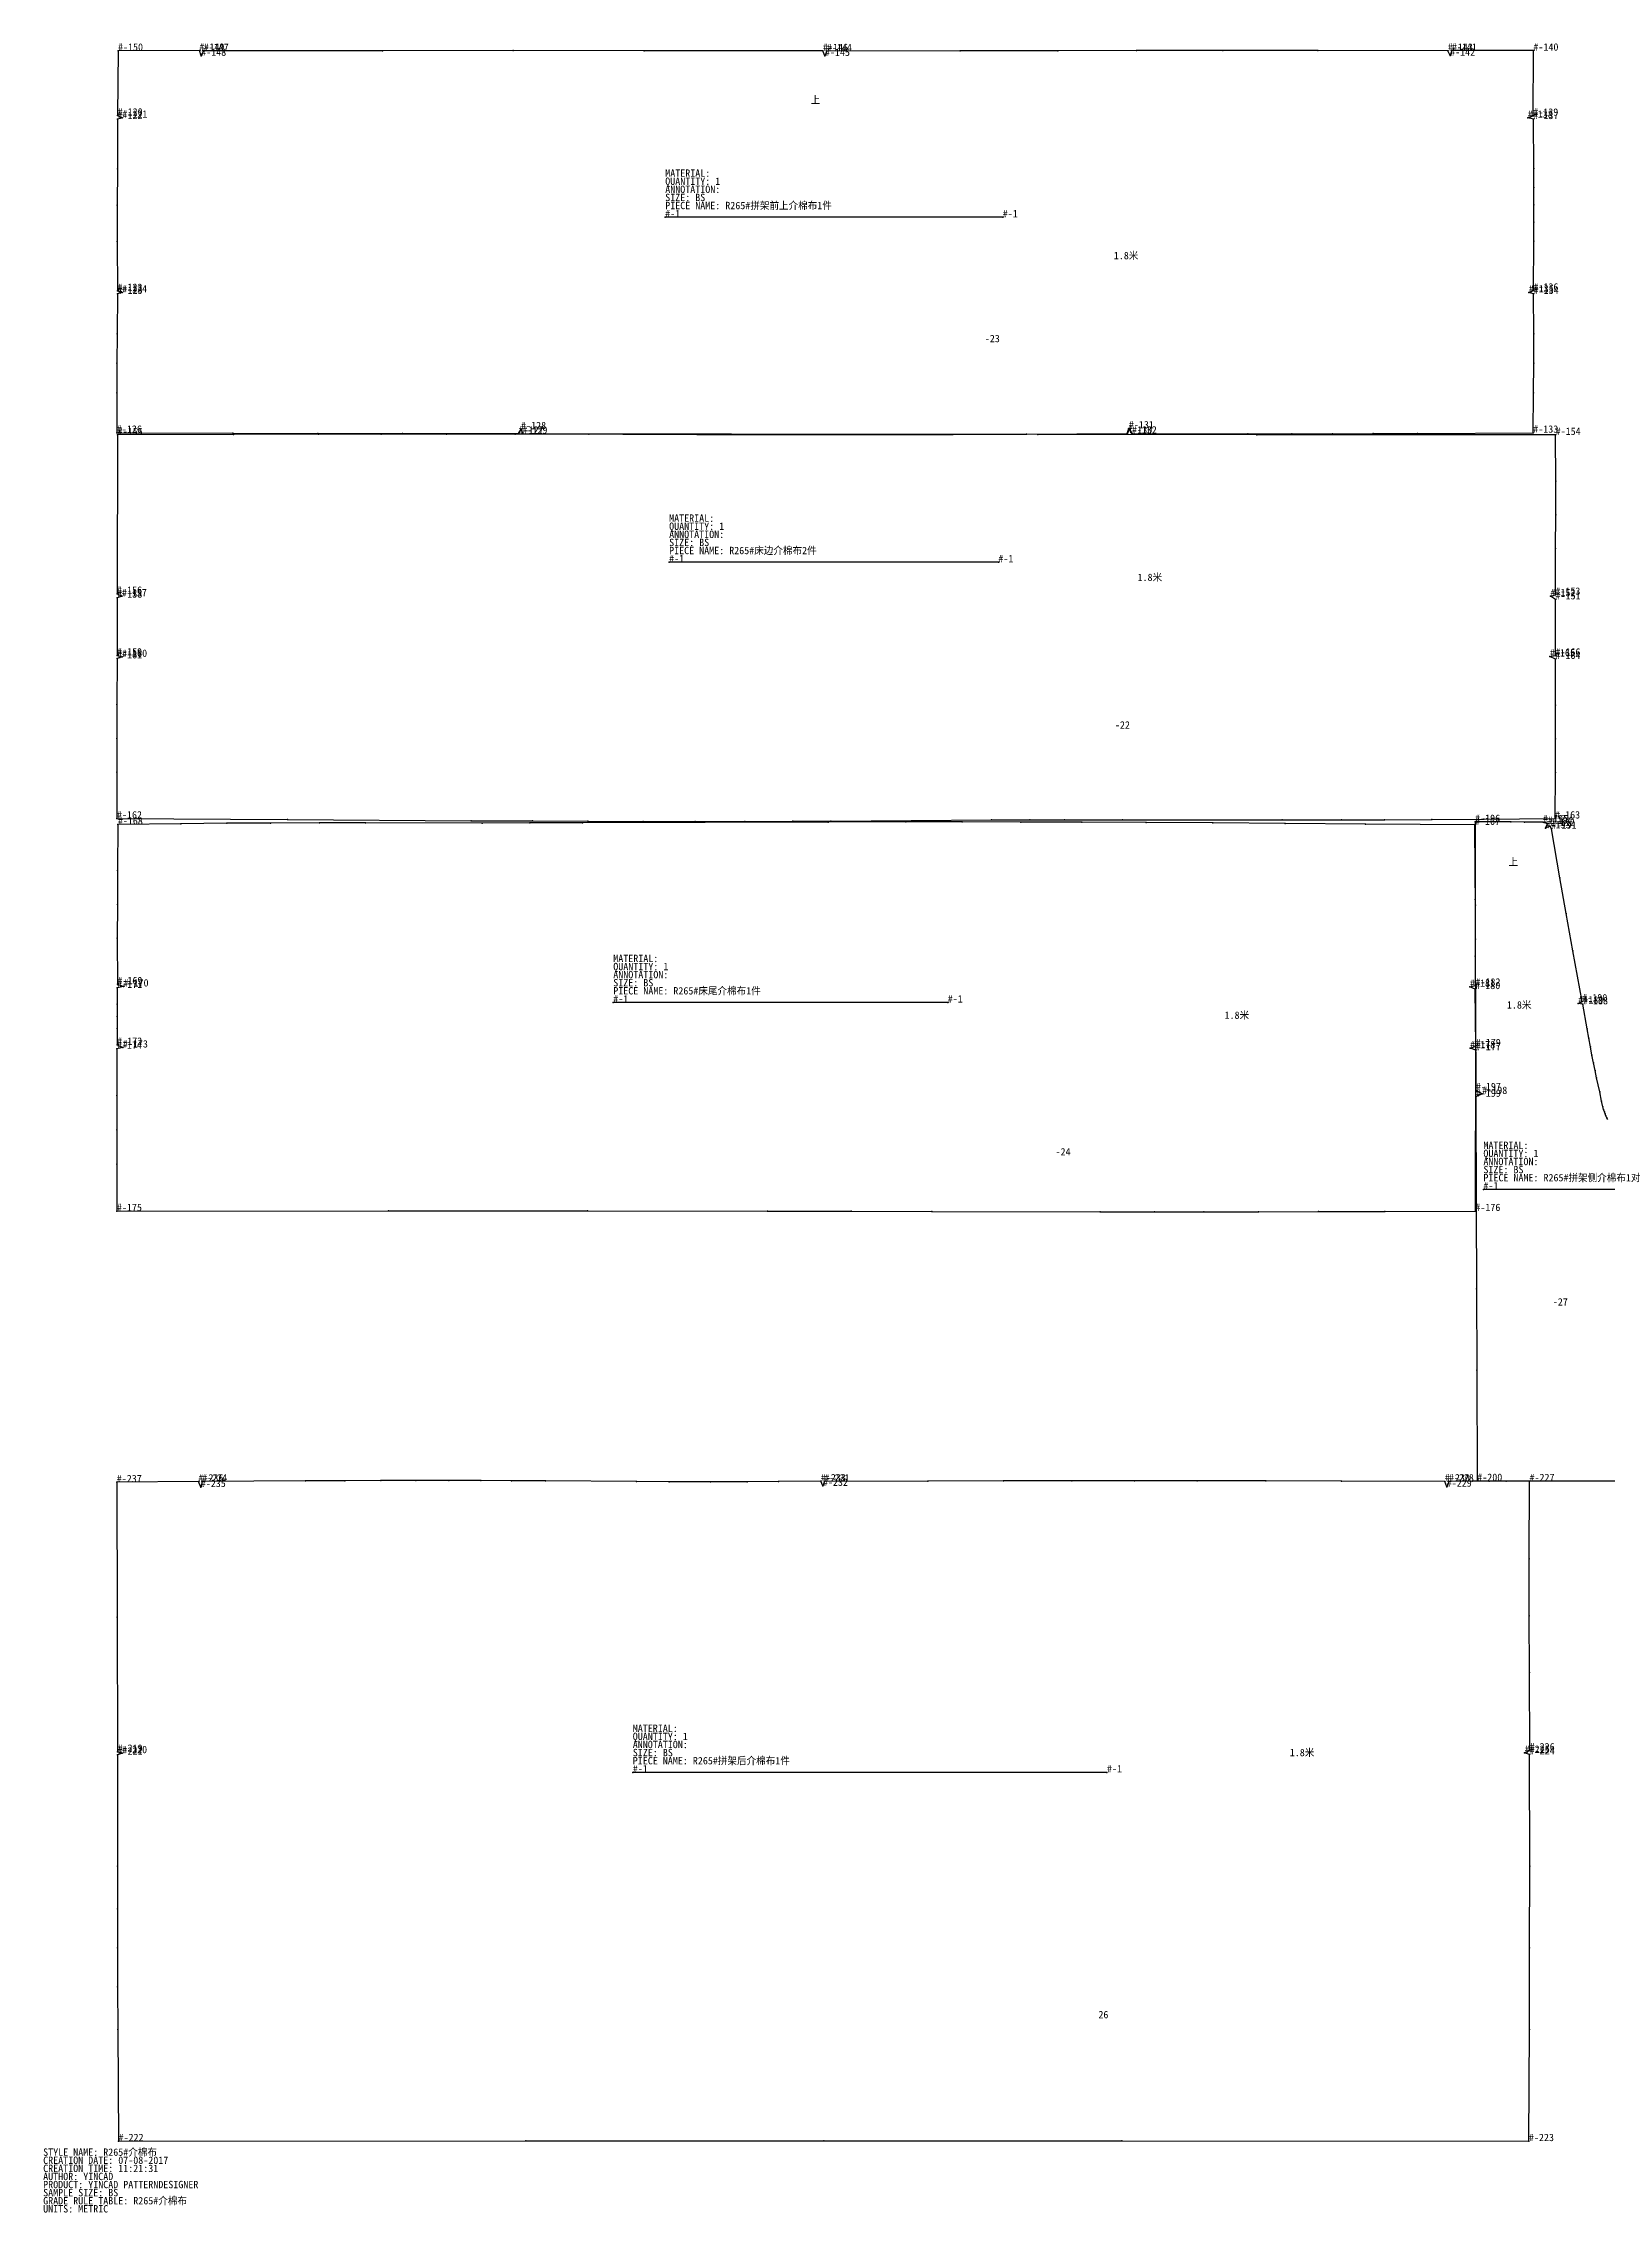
# Model space of a CAD drawing. Header units: millimetres. Extents: x 0 to 3274, y -3038 to -90.
# Drawn here: x 0 to 2126, y -3038 to -90 of the extents above; entities that cross this region are included whole.
import ezdxf

# ---------------------------------------------------------------- set-up
doc = ezdxf.new("R2010")
doc.units = ezdxf.units.MM
doc.header["$MEASUREMENT"] = 0
for name, color, linetype in [('1', 7, 'CONTINUOUS'), ('15', 7, 'CONTINUOUS'), ('2', 1, 'CONTINUOUS'), ('3', 2, 'CONTINUOUS'), ('7', 5, 'CONTINUOUS')]:
    doc.layers.add(name, color=color, linetype=linetype)

msp = doc.modelspace()

# ---------------------------------------------------------------- linework, layer by layer
at = {"layer": '1'}
for p, q in [((101.706, -100.188), (101.181, -188.288)), ((212.315, -100.075), (101.706, -100.188)), ((214.734, -107.104), (212.315, -100.075)), ((218.111, -100.443), (214.734, -107.104)), ((461.031, -100.17), (218.111, -100.443)), ((638.845, -100.039), (461.031, -100.17)), ((816.755, -100.209), (638.845, -100.039)), ((1059.767, -100.537), (816.755, -100.209)), ((1062.389, -107.268), (1059.767, -100.537)), ((1065.063, -100.899), (1062.389, -107.268)), ((1246.281, -100.408), (1065.063, -100.899)), ((1378.993, -100.152), (1246.281, -100.408)), ((1486.002, -99.998), (1378.993, -100.152)), ((1603.01, -100.059), (1486.002, -99.998)), ((1732.318, -100.064), (1603.01, -100.059)), ((1908.928, -100.219), (1732.318, -100.064)), ((1912.051, -106.856), (1908.928, -100.219)), ((1914.43, -100.083), (1912.051, -106.856)), ((2025.238, -100.073), (1914.43, -100.083)), ((2025.009, -188.476), (2025.238, -100.073)), ((101.125, -193.087), (100.841, -260.489)), ((107.548, -191.162), (101.125, -193.087)), ((101.181, -188.288), (107.548, -191.162)), ((101.181, -188.288), (101.181, -188.288)), ((2017.476, -191.289), (2025.009, -188.476)), ((2025.256, -193.079), (2017.476, -191.289)), ((2025.772, -260.39), (2025.256, -193.079)), ((100.841, -260.489), (100.666, -309.89)), ((2025.873, -286.093), (2025.772, -260.39)), ((2025.9, -309.595), (2025.873, -286.093)), ((100.666, -309.89), (100.692, -359.194)), ((2025.826, -333.095), (2025.9, -309.595)), ((2025.727, -358.796), (2025.826, -333.095)), ((100.692, -359.194), (100.908, -426.601)), ((2025.244, -426.095), (2025.727, -358.796)), ((101.061, -430.603), (100.428, -484.999)), ((100.908, -426.601), (107.285, -428.575)), ((107.285, -428.575), (101.061, -430.603)), ((2018.914, -428.621), (2025.244, -426.095)), ((2025.492, -430.598), (2018.914, -428.621)), ((2025.659, -485.004), (2025.492, -430.598)), ((100.428, -484.999), (100.064, -524.898)), ((2025.594, -524.906), (2025.659, -485.004)), ((100.064, -524.898), (100, -564.8)), ((2025.43, -564.807), (2025.594, -524.906)), ((100, -564.8), (100.166, -619.205)), ((2024.997, -619.205), (2025.43, -564.807)), ((646.089, -620.458), (649.46, -614.397)), ((649.46, -614.397), (651.288, -620.519)), ((1473.246, -620.384), (1475.428, -613.309)), ((1475.428, -613.309), (1479.448, -620.256)), ((100.166, -619.205), (257.771, -619.739)), ((101.244, -622.294), (100.39, -837.995)), ((258.856, -621.649), (101.244, -622.294)), ((257.771, -619.739), (373.175, -620.082)), ((374.263, -621.341), (258.856, -621.649)), ((373.175, -620.082), (488.48, -620.324)), ((459.267, -621.172), (374.263, -621.341)), ((548.072, -621.035), (459.267, -621.172)), ((488.48, -620.324), (646.089, -620.458)), ((641.575, -621.039), (548.072, -621.035)), ((741.479, -620.998), (641.575, -621.039)), ((651.288, -620.519), (788.291, -621.113)), ((934.884, -621.26), (741.479, -620.998)), ((788.291, -621.113), (888.693, -621.482)), ((888.693, -621.482), (979.396, -621.737)), ((1351.895, -621.844), (934.884, -621.26)), ((979.396, -621.737), (1062.401, -621.803)), ((1062.401, -621.803), (1145.408, -621.669)), ((1145.408, -621.669), (1236.017, -621.424)), ((1236.017, -621.424), (1336.328, -621.091)), ((1336.328, -621.091), (1473.246, -620.384)), ((1649.203, -622.1), (1351.895, -621.844)), ((1479.448, -620.256), (1636.954, -620.589)), ((1636.954, -620.589), (1697.158, -620.59)), ((2055.418, -622.192), (1649.203, -622.1)), ((1697.158, -620.59), (1752.263, -620.531)), ((1752.263, -620.531), (1807.368, -620.373)), ((1807.368, -620.373), (1867.575, -620.173)), ((1867.575, -620.173), (2024.997, -619.205)), ((2055.579, -684.895), (2055.418, -622.192)), ((2055.584, -730.797), (2055.579, -684.895)), ((2055.389, -776.697), (2055.584, -730.797)), ((2055.05, -839.397), (2055.389, -776.697)), ((100.39, -837.995), (106.961, -841.452)), ((100.644, -843.397), (100.47, -921.799)), ((106.961, -841.452), (100.644, -843.397)), ((2048.334, -841.339), (2055.05, -839.397)), ((2055.297, -845.599), (2048.334, -841.339)), ((2055.14, -922.1), (2055.297, -845.599)), ((2055.297, -845.599), (2055.297, -845.599)), ((100.535, -925.899), (100.195, -988.699)), ((100.47, -921.799), (107.253, -923.857)), ((107.253, -923.857), (100.535, -925.899)), ((2047.63, -923.236), (2055.14, -922.1)), ((2055.1, -926.7), (2047.63, -923.236)), ((2055.163, -989.203), (2055.1, -926.7)), ((100.195, -988.699), (100, -1034.699)), ((2055.169, -1035.005), (2055.163, -989.203)), ((100, -1034.699), (100.005, -1080.601)), ((2055.075, -1080.806), (2055.169, -1035.005)), ((100.005, -1080.601), (100.265, -1143.405)), ((2054.737, -1143.405), (2055.075, -1080.806)), ((100.265, -1143.405), (332.162, -1144.798)), ((375.486, -1149.351), (309.087, -1149.581)), ((332.162, -1144.798), (581.558, -1146.342)), ((438.186, -1149.329), (375.486, -1149.351)), ((596.387, -1149.521), (438.186, -1149.329)), ((581.558, -1146.342), (665.057, -1146.76)), ((661.287, -1149.494), (596.387, -1149.521)), ((732.787, -1149.355), (661.287, -1149.494)), ((665.057, -1146.76), (740.357, -1147.107)), ((1066.685, -1148.203), (732.787, -1149.355)), ((740.357, -1147.107), (815.458, -1147.253)), ((815.458, -1147.253), (886.26, -1147.361)), ((886.26, -1147.361), (953.764, -1147.242)), ((953.764, -1147.242), (1018.667, -1147.1)), ((1018.667, -1147.1), (1070.271, -1146.843)), ((1172.285, -1147.998), (1066.685, -1148.203)), ((1070.271, -1146.843), (1288.892, -1145.422)), ((1248.886, -1148.048), (1172.285, -1147.998)), ((1328.486, -1148.193), (1248.886, -1148.048)), ((1288.892, -1145.422), (1341.095, -1145.271)), ((1411.587, -1148.431), (1328.486, -1148.193)), ((1341.095, -1145.271), (1388.198, -1145.076)), ((1388.198, -1145.076), (1466.601, -1145.05)), ((1499.188, -1148.86), (1411.587, -1148.431)), ((1466.601, -1145.05), (1683.807, -1145.317)), ((1589.389, -1149.384), (1499.188, -1148.86)), ((1687.99, -1149.992), (1589.389, -1149.384)), ((1683.807, -1145.317), (1764.41, -1145.31)), ((1764.41, -1145.31), (1823.014, -1145.113)), ((1823.014, -1145.113), (1887.119, -1144.764)), ((1887.119, -1144.764), (1957.926, -1144.273)), ((1973.904, -1147.998), (1946, -1148.087)), ((1946, -1148.087), (1946.122, -1253.308)), ((1957.926, -1144.273), (2054.737, -1143.405)), ((1994.41, -1148.064), (1973.904, -1147.998)), ((2013.016, -1148.172), (1994.41, -1148.064)), ((2038.33, -1148.537), (2013.016, -1148.172)), ((2039.933, -1148.703), (2038.33, -1148.537)), ((2041.04, -1148.98), (2039.933, -1148.703)), ((2042.046, -1149.259), (2041.04, -1148.98)), ((2042.854, -1149.642), (2042.046, -1149.259)), ((101.49, -1151.586), (101.012, -1214.187)), ((186.988, -1150.519), (101.49, -1151.586)), ((249.587, -1149.897), (186.988, -1150.519)), ((309.087, -1149.581), (249.587, -1149.897)), ((1796.892, -1150.879), (1687.99, -1149.992)), ((1945.795, -1152.089), (1796.892, -1150.879)), ((1946.218, -1215.088), (1945.795, -1152.089)), ((1945.795, -1152.089), (1945.795, -1152.089)), ((2041.802, -1156.666), (2044.477, -1150.708)), ((2047.639, -1153.642), (2041.802, -1156.666)), ((2043.562, -1150.027), (2042.854, -1149.642)), ((2044.477, -1150.708), (2043.562, -1150.027)), ((2048.156, -1154.431), (2047.639, -1153.642)), ((2049.817, -1157.296), (2048.156, -1154.431)), ((2061.328, -1223.968), (2049.817, -1157.296)), ((101.012, -1214.187), (100.802, -1260.087)), ((1946.407, -1261.188), (1946.218, -1215.088)), ((2069.859, -1272.699), (2061.328, -1223.968)), ((100.802, -1260.087), (100.791, -1305.987)), ((1946.122, -1253.308), (1946.248, -1330.322)), ((1946.498, -1307.388), (1946.407, -1261.188)), ((2078.926, -1323.119), (2069.859, -1272.699)), ((100.791, -1305.987), (100.913, -1368.587)), ((1946.421, -1370.488), (1946.498, -1307.388)), ((2091.68, -1391.865), (2078.926, -1323.119)), ((1946.248, -1330.322), (1946.575, -1407.332)), ((100.623, -1373.588), (100.467, -1395.888)), ((109.219, -1371.671), (100.623, -1373.588)), ((100.913, -1368.587), (109.219, -1371.671)), ((1939.024, -1372.103), (1946.421, -1370.488)), ((1946.23, -1375.189), (1939.024, -1372.103)), ((1946.881, -1452.688), (1946.23, -1375.189)), ((100.467, -1395.888), (100.399, -1412.288)), ((100.399, -1412.288), (100.43, -1428.588)), ((1946.575, -1407.332), (1947.097, -1512.545)), ((2086.241, -1394.78), (2091.68, -1391.865)), ((2092.565, -1395.847), (2086.241, -1394.78)), ((2098.271, -1429.234), (2092.565, -1395.847)), ((100.43, -1428.588), (100.574, -1450.888)), ((2100.541, -1441.989), (2098.271, -1429.234)), ((2102.685, -1453.546), (2100.541, -1441.989)), ((100.284, -1456.289), (100.109, -1519.989)), ((108.381, -1454.573), (100.284, -1456.289)), ((100.574, -1450.888), (108.381, -1454.573)), ((1939.287, -1455.602), (1946.881, -1452.688)), ((1946.892, -1458.288), (1939.287, -1455.602)), ((1946.318, -1676.789), (1946.892, -1458.288)), ((2104.826, -1464.903), (2102.685, -1453.546)), ((2106.951, -1475.561), (2104.826, -1464.903)), ((2108.968, -1485.82), (2106.951, -1475.561)), ((2111.077, -1495.678), (2108.968, -1485.82)), ((2115.286, -1514.994), (2111.077, -1495.678)), ((100.109, -1519.989), (100, -1566.589)), ((1955.707, -1517.664), (1946.987, -1521.549)), ((1946.987, -1521.549), (1947.37, -1672.275)), ((1947.097, -1512.545), (1955.707, -1517.664)), ((2117.947, -1527.34), (2115.286, -1514.994)), ((2119.709, -1535.005), (2117.947, -1527.34)), ((2120.689, -1538.785), (2119.709, -1535.005)), ((2121.657, -1541.965), (2120.689, -1538.785)), ((2122.718, -1544.843), (2121.657, -1541.965)), ((2123.775, -1547.522), (2122.718, -1544.843)), ((2124.925, -1549.898), (2123.775, -1547.522)), ((2126.28, -1552.47), (2124.925, -1549.898)), ((100, -1566.589), (100.09, -1613.189)), ((100.09, -1613.189), (100.214, -1676.789)), ((100.214, -1676.789), (469.415, -1676.569)), ((469.415, -1676.569), (739.715, -1676.642)), ((739.715, -1676.642), (984.216, -1676.765)), ((984.216, -1676.765), (1098.117, -1676.943)), ((1098.117, -1676.943), (1207.917, -1677.229)), ((1207.917, -1677.229), (1436.319, -1677.784)), ((1436.319, -1677.784), (1510.419, -1677.939)), ((1510.419, -1677.939), (1577.119, -1677.909)), ((1577.119, -1677.909), (1651.719, -1677.864)), ((1651.719, -1677.864), (1733.119, -1677.605)), ((1733.119, -1677.605), (1823.219, -1677.329)), ((1823.219, -1677.329), (1946.318, -1676.789)), ((1947.37, -1672.275), (1947.7, -1782.592)), ((1947.7, -1782.592), (1948.13, -1892.908)), ((1948.13, -1892.908), (1948.911, -2043.525)), ((211.005, -2044.253), (100, -2045.279)), ((100, -2045.279), (100.415, -2228.382)), ((214.173, -2051.767), (211.005, -2044.253)), ((216.105, -2044.275), (214.173, -2051.767)), ((356.41, -2043.475), (216.105, -2044.275)), ((410.011, -2043.204), (356.41, -2043.475)), ((459.012, -2043.014), (410.011, -2043.204)), ((506.368, -2043.019), (459.012, -2043.014)), ((551.514, -2043.012), (506.368, -2043.019)), ((594.763, -2042.998), (551.514, -2043.012)), ((636.413, -2043.176), (594.763, -2042.998)), ((682.458, -2043.472), (636.413, -2043.176)), ((806.208, -2044.301), (682.458, -2043.472)), ((850.655, -2044.491), (806.208, -2044.301)), ((906.688, -2044.731), (850.655, -2044.491)), ((956.929, -2044.646), (906.688, -2044.731)), ((999.18, -2044.427), (956.929, -2044.646)), ((1056.814, -2043.974), (999.18, -2044.427)), ((1059.687, -2050.187), (1056.814, -2043.974)), ((1061.712, -2044.395), (1059.687, -2050.187)), ((1202.216, -2043.796), (1061.712, -2044.395)), ((1305.118, -2043.536), (1202.216, -2043.796)), ((1398.12, -2043.334), (1305.118, -2043.536)), ((1483.221, -2043.197), (1398.12, -2043.334)), ((1568.422, -2043.262), (1483.221, -2043.197)), ((1661.422, -2043.359), (1568.422, -2043.262)), ((1764.322, -2043.599), (1661.422, -2043.359)), ((1904.921, -2044.101), (1764.322, -2043.599)), ((1907.39, -2051.311), (1904.921, -2044.101)), ((1910.321, -2044.124), (1907.39, -2051.311)), ((1941.922, -2043.859), (1910.321, -2044.124)), ((1965.123, -2043.758), (1941.922, -2043.859)), ((1948.911, -2043.525), (2157.257, -2043.525)), ((1988.323, -2043.757), (1965.123, -2043.758)), ((2019.923, -2043.792), (1988.323, -2043.757)), ((2019.671, -2149.404), (2019.923, -2043.792)), ((2019.64, -2226.693), (2019.671, -2149.404)), ((100.415, -2228.382), (101.129, -2411.487)), ((2019.809, -2303.983), (2019.64, -2226.693)), ((2020.155, -2409.597), (2019.809, -2303.983)), ((101.112, -2415.487), (100.864, -2567.087)), ((107.221, -2413.413), (101.112, -2415.487)), ((101.129, -2411.487), (107.221, -2413.413)), ((101.129, -2411.487), (101.129, -2411.487)), ((2013.341, -2412.968), (2020.155, -2409.597)), ((2020.132, -2414.997), (2013.341, -2412.968)), ((2020.183, -2566.698), (2020.132, -2414.997)), ((100.864, -2567.087), (100.916, -2624.988)), ((2020.109, -2677.699), (2020.183, -2566.698)), ((100.916, -2624.988), (100.99, -2677.989)), ((100.99, -2677.989), (101.163, -2730.99)), ((2019.834, -2788.799), (2020.109, -2677.699)), ((101.163, -2730.99), (101.416, -2788.892)), ((101.416, -2788.892), (102.467, -2940.497)), ((2019.185, -2940.497), (2019.834, -2788.799)), ((102.467, -2940.497), (655.785, -2940.265)), ((655.785, -2940.265), (1060.877, -2940.198)), ((1060.877, -2940.198), (1465.87, -2940.23)), ((1465.87, -2940.23), (2019.185, -2940.497))]:
    msp.add_line(p, q, dxfattribs=at)
at = {"layer": '2'}
for p in [(101.706, -100.188), (212.315, -100.075), (214.734, -107.104), (218.111, -100.443), (1059.767, -100.537), (1062.389, -107.268), (1065.063, -100.899), (1908.928, -100.219), (1912.051, -106.856), (1914.43, -100.083), (2025.238, -100.073), (101.125, -193.087), (101.181, -188.288), (107.548, -191.162), (2017.476, -191.289), (2025.009, -188.476), (2025.256, -193.079), (845.361, -326.488), (1304.055, -326.488), (100.908, -426.601), (101.061, -430.603), (107.285, -428.575), (2018.914, -428.621), (2025.244, -426.095), (2025.492, -430.598), (649.46, -614.397), (1475.428, -613.309), (100.166, -619.205), (101.244, -622.294), (646.089, -620.458), (651.288, -620.519), (1473.246, -620.384), (1479.448, -620.256), (2024.997, -619.205), (2055.418, -622.192), (850.693, -795.238), (1298.1, -795.238), (100.39, -837.995), (100.644, -843.397), (106.961, -841.452), (2048.334, -841.339), (2055.05, -839.397), (2055.297, -845.599), (100.47, -921.799), (100.535, -925.899), (107.253, -923.857), (2047.63, -923.236), (2055.1, -926.7), (2055.14, -922.1), (100.265, -1143.405), (1946, -1148.087), (2038.33, -1148.537), (2054.737, -1143.405), (101.49, -1151.586), (1945.795, -1152.089), (2041.802, -1156.666), (2044.477, -1150.708), (2047.639, -1153.642), (2049.817, -1157.296), (100.623, -1373.588), (100.913, -1368.587), (109.219, -1371.671), (1939.024, -1372.103), (1946.23, -1375.189), (1946.421, -1370.488), (774.772, -1393.508), (1229.231, -1393.508), (2086.241, -1394.78), (2091.68, -1391.865), (2092.565, -1395.847), (100.284, -1456.289), (100.574, -1450.888), (108.381, -1454.573), (1939.287, -1455.602), (1946.881, -1452.688), (1946.892, -1458.288), (1946.987, -1521.549), (1947.097, -1512.545), (1955.707, -1517.664), (1957.278, -1647.435), (100.214, -1676.789), (1946.318, -1676.789), (100, -2045.279), (211.005, -2044.253), (214.173, -2051.767), (216.105, -2044.275), (1056.814, -2043.974), (1059.687, -2050.187), (1061.712, -2044.395), (1904.921, -2044.101), (1907.39, -2051.311), (1910.321, -2044.124), (1948.911, -2043.525), (2019.923, -2043.792), (101.112, -2415.487), (101.129, -2411.487), (107.221, -2413.413), (2013.341, -2412.968), (2020.132, -2414.997), (2020.155, -2409.597), (801.275, -2439.577), (1445.71, -2439.577), (102.467, -2940.497), (2019.185, -2940.497)]:
    msp.add_point(p, dxfattribs=at)
at = {"layer": '3'}
for p in [(461.031, -100.17), (638.845, -100.039), (816.755, -100.209), (1246.281, -100.408), (1378.993, -100.152), (1486.002, -99.998), (1603.01, -100.059), (1732.318, -100.064), (100.841, -260.489), (2025.772, -260.39), (2025.873, -286.093), (100.666, -309.89), (2025.9, -309.595), (2025.826, -333.095), (100.692, -359.194), (2025.727, -358.796), (100.428, -484.999), (2025.659, -485.004), (100.064, -524.898), (2025.594, -524.906), (100, -564.8), (2025.43, -564.807), (257.771, -619.739), (258.856, -621.649), (373.175, -620.082), (374.263, -621.341), (459.267, -621.172), (488.48, -620.324), (548.072, -621.035), (641.575, -621.039), (741.479, -620.998), (788.291, -621.113), (888.693, -621.482), (934.884, -621.26), (979.396, -621.737), (1062.401, -621.803), (1145.408, -621.669), (1236.017, -621.424), (1336.328, -621.091), (1351.895, -621.844), (1636.954, -620.589), (1649.203, -622.1), (1697.158, -620.59), (1752.263, -620.531), (1807.368, -620.373), (1867.575, -620.173), (2055.579, -684.895), (2055.584, -730.797), (2055.389, -776.697), (100.195, -988.699), (2055.163, -989.203), (100, -1034.699), (2055.169, -1035.005), (100.005, -1080.601), (2055.075, -1080.806), (332.162, -1144.798), (375.486, -1149.351), (438.186, -1149.329), (581.558, -1146.342), (661.287, -1149.494), (665.057, -1146.76), (732.787, -1149.355), (740.357, -1147.107), (815.458, -1147.253), (886.26, -1147.361), (953.764, -1147.242), (1018.667, -1147.1), (1066.685, -1148.203), (1070.271, -1146.843), (1172.285, -1147.998), (1248.886, -1148.048), (1288.892, -1145.422), (1328.486, -1148.193), (1341.095, -1145.271), (1388.198, -1145.076), (1411.587, -1148.431), (1466.601, -1145.05), (1499.188, -1148.86), (1589.389, -1149.384), (1683.807, -1145.317), (1764.41, -1145.31), (1823.014, -1145.113), (1887.119, -1144.764), (1957.926, -1144.273), (1973.904, -1147.998), (1994.41, -1148.064), (2013.016, -1148.172), (2039.933, -1148.703), (2041.04, -1148.98), (2042.046, -1149.259), (186.988, -1150.519), (249.587, -1149.897), (309.087, -1149.581), (596.387, -1149.521), (1687.99, -1149.992), (1796.892, -1150.879), (2042.854, -1149.642), (2043.562, -1150.027), (2048.156, -1154.431), (101.012, -1214.187), (1946.218, -1215.088), (2061.328, -1223.968), (100.802, -1260.087), (1946.122, -1253.308), (1946.407, -1261.188), (2069.859, -1272.699), (100.791, -1305.987), (1946.498, -1307.388), (2078.926, -1323.119), (1946.248, -1330.322), (100.399, -1412.288), (100.467, -1395.888), (1946.575, -1407.332), (100.43, -1428.588), (2098.271, -1429.234), (2100.541, -1441.989), (2102.685, -1453.546), (2104.826, -1464.903), (2106.951, -1475.561), (2108.968, -1485.82), (2111.077, -1495.678), (100.109, -1519.989), (2115.286, -1514.994), (2117.947, -1527.34), (2119.709, -1535.005), (2120.689, -1538.785), (2121.657, -1541.965), (2122.718, -1544.843), (2123.775, -1547.522), (2124.925, -1549.898), (100, -1566.589), (100.09, -1613.189), (469.415, -1676.569), (739.715, -1676.642), (984.216, -1676.765), (1098.117, -1676.943), (1207.917, -1677.229), (1436.319, -1677.784), (1510.419, -1677.939), (1577.119, -1677.909), (1651.719, -1677.864), (1733.119, -1677.605), (1823.219, -1677.329), (1947.37, -1672.275), (1947.7, -1782.592), (1948.13, -1892.908), (356.41, -2043.475), (410.011, -2043.204), (459.012, -2043.014), (506.368, -2043.019), (551.514, -2043.012), (594.763, -2042.998), (636.413, -2043.176), (682.458, -2043.472), (806.208, -2044.301), (850.655, -2044.491), (906.688, -2044.731), (956.929, -2044.646), (999.18, -2044.427), (1202.216, -2043.796), (1305.118, -2043.536), (1398.12, -2043.334), (1483.221, -2043.197), (1568.422, -2043.262), (1661.422, -2043.359), (1764.322, -2043.599), (1941.922, -2043.859), (1965.123, -2043.758), (1988.323, -2043.757), (2019.671, -2149.404), (100.415, -2228.382), (2019.64, -2226.693), (2019.809, -2303.983), (100.864, -2567.087), (2020.183, -2566.698), (100.916, -2624.988), (100.99, -2677.989), (2020.109, -2677.699), (101.163, -2730.99), (101.416, -2788.892), (2019.834, -2788.799), (655.785, -2940.265), (1060.877, -2940.198), (1465.87, -2940.23)]:
    msp.add_point(p, dxfattribs=at)
at = {"layer": '7'}
for p, q in [((1304.055, -326.488), (845.361, -326.488)), ((1298.1, -795.238), (850.693, -795.238)), ((1229.231, -1393.508), (774.772, -1393.508)), ((2149.645, -1647.435), (1957.278, -1647.435)), ((1445.71, -2439.577), (801.275, -2439.577))]:
    msp.add_line(p, q, dxfattribs=at)

# ---------------------------------------------------------------- texts
at = {"layer": '1'}
for s, p in [('MATERIAL: ', (845.361, -271.488)), ('ANNOTATION: ', (845.361, -293.488)), ('QUANTITY: 1', (845.361, -282.488)), ('SIZE: BS', (845.361, -304.488)), ('PIECE NAME: R265#拼架前上介棉布1件', (845.361, -315.488)), ('MATERIAL: ', (850.693, -740.238)), ('ANNOTATION: ', (850.693, -762.238)), ('QUANTITY: 1', (850.693, -751.238)), ('SIZE: BS', (850.693, -773.238)), ('PIECE NAME: R265#床边介棉布2件', (850.693, -784.238)), ('ANNOTATION: ', (774.772, -1360.508)), ('QUANTITY: 1', (774.772, -1349.508)), ('MATERIAL: ', (774.772, -1338.508)), ('SIZE: BS', (774.772, -1371.508)), ('PIECE NAME: R265#床尾介棉布1件', (774.772, -1382.508)), ('MATERIAL: ', (1957.278, -1592.435)), ('ANNOTATION: ', (1957.278, -1614.435)), ('QUANTITY: 1', (1957.278, -1603.435)), ('SIZE: BS', (1957.278, -1625.435)), ('PIECE NAME: R265#拼架侧介棉布1对', (1957.278, -1636.435)), ('QUANTITY: 1', (801.275, -2395.577)), ('MATERIAL: ', (801.275, -2384.577)), ('ANNOTATION: ', (801.275, -2406.577)), ('SIZE: BS', (801.275, -2417.577)), ('PIECE NAME: R265#拼架后介棉布1件', (801.275, -2428.577)), ('STYLE NAME: R265#介棉布', (0, -2960.497)), ('CREATION DATE: 07-08-2017', (0, -2971.497)), ('CREATION TIME: 11:21:31', (0, -2982.497)), ('AUTHOR: YINCAD', (0, -2993.497)), ('SAMPLE SIZE: BS', (0, -3015.497)), ('PRODUCT: YINCAD PATTERNDESIGNER', (0, -3004.497)), ('GRADE RULE TABLE: R265#介棉布', (0, -3026.497)), ('UNITS: METRIC', (0, -3037.497))]:
    msp.add_text(s, height=10, dxfattribs=at).set_placement(p)
at = {"layer": '15'}
for s, p in [('上', (1043.106, -171.888)), ('1.8米', (1454.996, -383.457)), ('-23', (1279.706, -496.188)), ('1.8米', (1487.249, -820.673)), ('-22', (1456.54, -1021.3)), ('上', (1991.386, -1207.275)), ('1.8米', (1605.513, -1415.573)), ('1.8米', (1989.231, -1401.631)), ('-24', (1375.821, -1601.288)), ('-27', (2051.585, -1805.217)), ('1.8米', (1694.106, -2417.476)), ('26', (1434.036, -2773.615))]:
    msp.add_text(s, height=10, dxfattribs=at).set_placement(p)
at = {"layer": '2'}
for s, p in [('#-150', (101.706, -100.188)), ('#-149', (212.315, -100.075)), ('#-148', (214.734, -107.104)), ('#-147', (218.111, -100.443)), ('#-146', (1059.767, -100.537)), ('#-145', (1062.389, -107.268)), ('#-144', (1065.063, -100.899)), ('#-143', (1908.928, -100.219)), ('#-142', (1912.051, -106.856)), ('#-141', (1914.43, -100.083)), ('#-140', (2025.238, -100.073)), ('#-122', (101.125, -193.087)), ('#-120', (101.181, -188.288)), ('#-121', (107.548, -191.162)), ('#-138', (2017.476, -191.289)), ('#-139', (2025.009, -188.476)), ('#-137', (2025.256, -193.079)), ('#-1', (845.361, -326.488)), ('#-1', (1304.055, -326.488)), ('#-123', (100.908, -426.601)), ('#-125', (101.061, -430.603)), ('#-124', (107.285, -428.575)), ('#-135', (2018.914, -428.621)), ('#-136', (2025.244, -426.095)), ('#-134', (2025.492, -430.598)), ('#-126', (100.166, -619.205)), ('#-155', (101.244, -622.294)), ('#-127', (646.089, -620.458)), ('#-128', (649.46, -614.397)), ('#-129', (651.288, -620.519)), ('#-130', (1473.246, -620.384)), ('#-131', (1475.428, -613.309)), ('#-132', (1479.448, -620.256)), ('#-133', (2024.997, -619.205)), ('#-154', (2055.418, -622.192)), ('#-1', (850.693, -795.238)), ('#-1', (1298.1, -795.238)), ('#-156', (100.39, -837.995)), ('#-158', (100.644, -843.397)), ('#-157', (106.961, -841.452)), ('#-152', (2048.334, -841.339)), ('#-153', (2055.05, -839.397)), ('#-151', (2055.297, -845.599)), ('#-159', (100.47, -921.799)), ('#-165', (2047.63, -923.236)), ('#-166', (2055.14, -922.1)), ('#-161', (100.535, -925.899)), ('#-160', (107.253, -923.857)), ('#-164', (2055.1, -926.7)), ('#-162', (100.265, -1143.405)), ('#-168', (101.49, -1151.586)), ('#-167', (1945.795, -1152.089)), ('#-196', (1946, -1148.087)), ('#-195', (2038.33, -1148.537)), ('#-193', (2041.802, -1156.666)), ('#-194', (2044.477, -1150.708)), ('#-192', (2047.639, -1153.642)), ('#-191', (2049.817, -1157.296)), ('#-163', (2054.737, -1143.405)), ('#-171', (100.623, -1373.588)), ('#-169', (100.913, -1368.587)), ('#-170', (109.219, -1371.671)), ('#-1', (774.772, -1393.508)), ('#-1', (1229.231, -1393.508)), ('#-181', (1939.024, -1372.103)), ('#-180', (1946.23, -1375.189)), ('#-182', (1946.421, -1370.488)), ('#-189', (2086.241, -1394.78)), ('#-190', (2091.68, -1391.865)), ('#-188', (2092.565, -1395.847)), ('#-172', (100.574, -1450.888)), ('#-179', (1946.881, -1452.688)), ('#-174', (100.284, -1456.289)), ('#-173', (108.381, -1454.573)), ('#-178', (1939.287, -1455.602)), ('#-177', (1946.892, -1458.288)), ('#-197', (1947.097, -1512.545)), ('#-199', (1946.987, -1521.549)), ('#-198', (1955.707, -1517.664)), ('#-1', (1957.278, -1647.435)), ('#-175', (100.214, -1676.789)), ('#-176', (1946.318, -1676.789)), ('#-200', (1948.911, -2043.525)), ('#-237', (100, -2045.279)), ('#-236', (211.005, -2044.253)), ('#-235', (214.173, -2051.767)), ('#-234', (216.105, -2044.275)), ('#-233', (1056.814, -2043.974)), ('#-232', (1059.687, -2050.187)), ('#-231', (1061.712, -2044.395)), ('#-230', (1904.921, -2044.101)), ('#-229', (1907.39, -2051.311)), ('#-228', (1910.321, -2044.124)), ('#-227', (2019.923, -2043.792)), ('#-221', (101.112, -2415.487)), ('#-219', (101.129, -2411.487)), ('#-220', (107.221, -2413.413)), ('#-225', (2013.341, -2412.968)), ('#-224', (2020.132, -2414.997)), ('#-226', (2020.155, -2409.597)), ('#-1', (801.275, -2439.577)), ('#-1', (1445.71, -2439.577)), ('#-222', (102.467, -2940.497)), ('#-223', (2019.185, -2940.497))]:
    msp.add_text(s, height=10, dxfattribs=at).set_placement(p)

doc.saveas('drawing.dxf')
